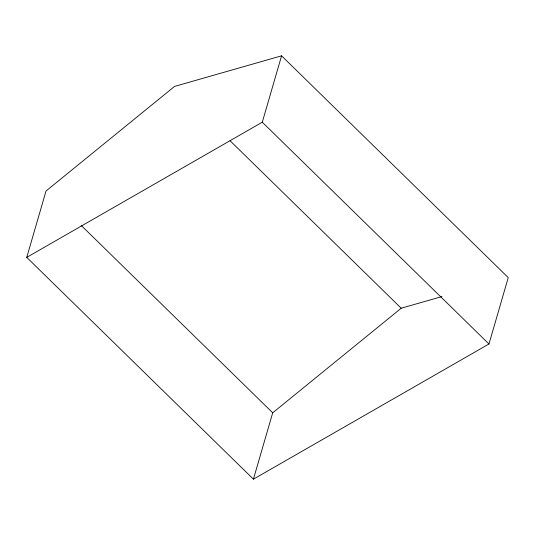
<?xml version="1.0" encoding="UTF-8"?>
<svg xmlns="http://www.w3.org/2000/svg" width="535" height="535" viewBox="0 0 535 535"><rect width="100%" height="100%" fill="white"/><g stroke="black" fill="none" stroke-linecap="round" stroke-linejoin="round"><path stroke-width="0.8" d="M26.75 257.382L46.03 191.008L174.55 86.423L281.577 55.821L508.25 277.618L488.97 343.992L253.423 479.179L26.75 257.382L262.297 122.194L281.577 55.821M253.423 479.179L272.703 412.806L401.223 308.213L441.957 296.571M262.297 122.194L488.97 343.992M230.03 140.705L401.223 308.213M81.2 225.422L272.703 412.806"/></g></svg>
